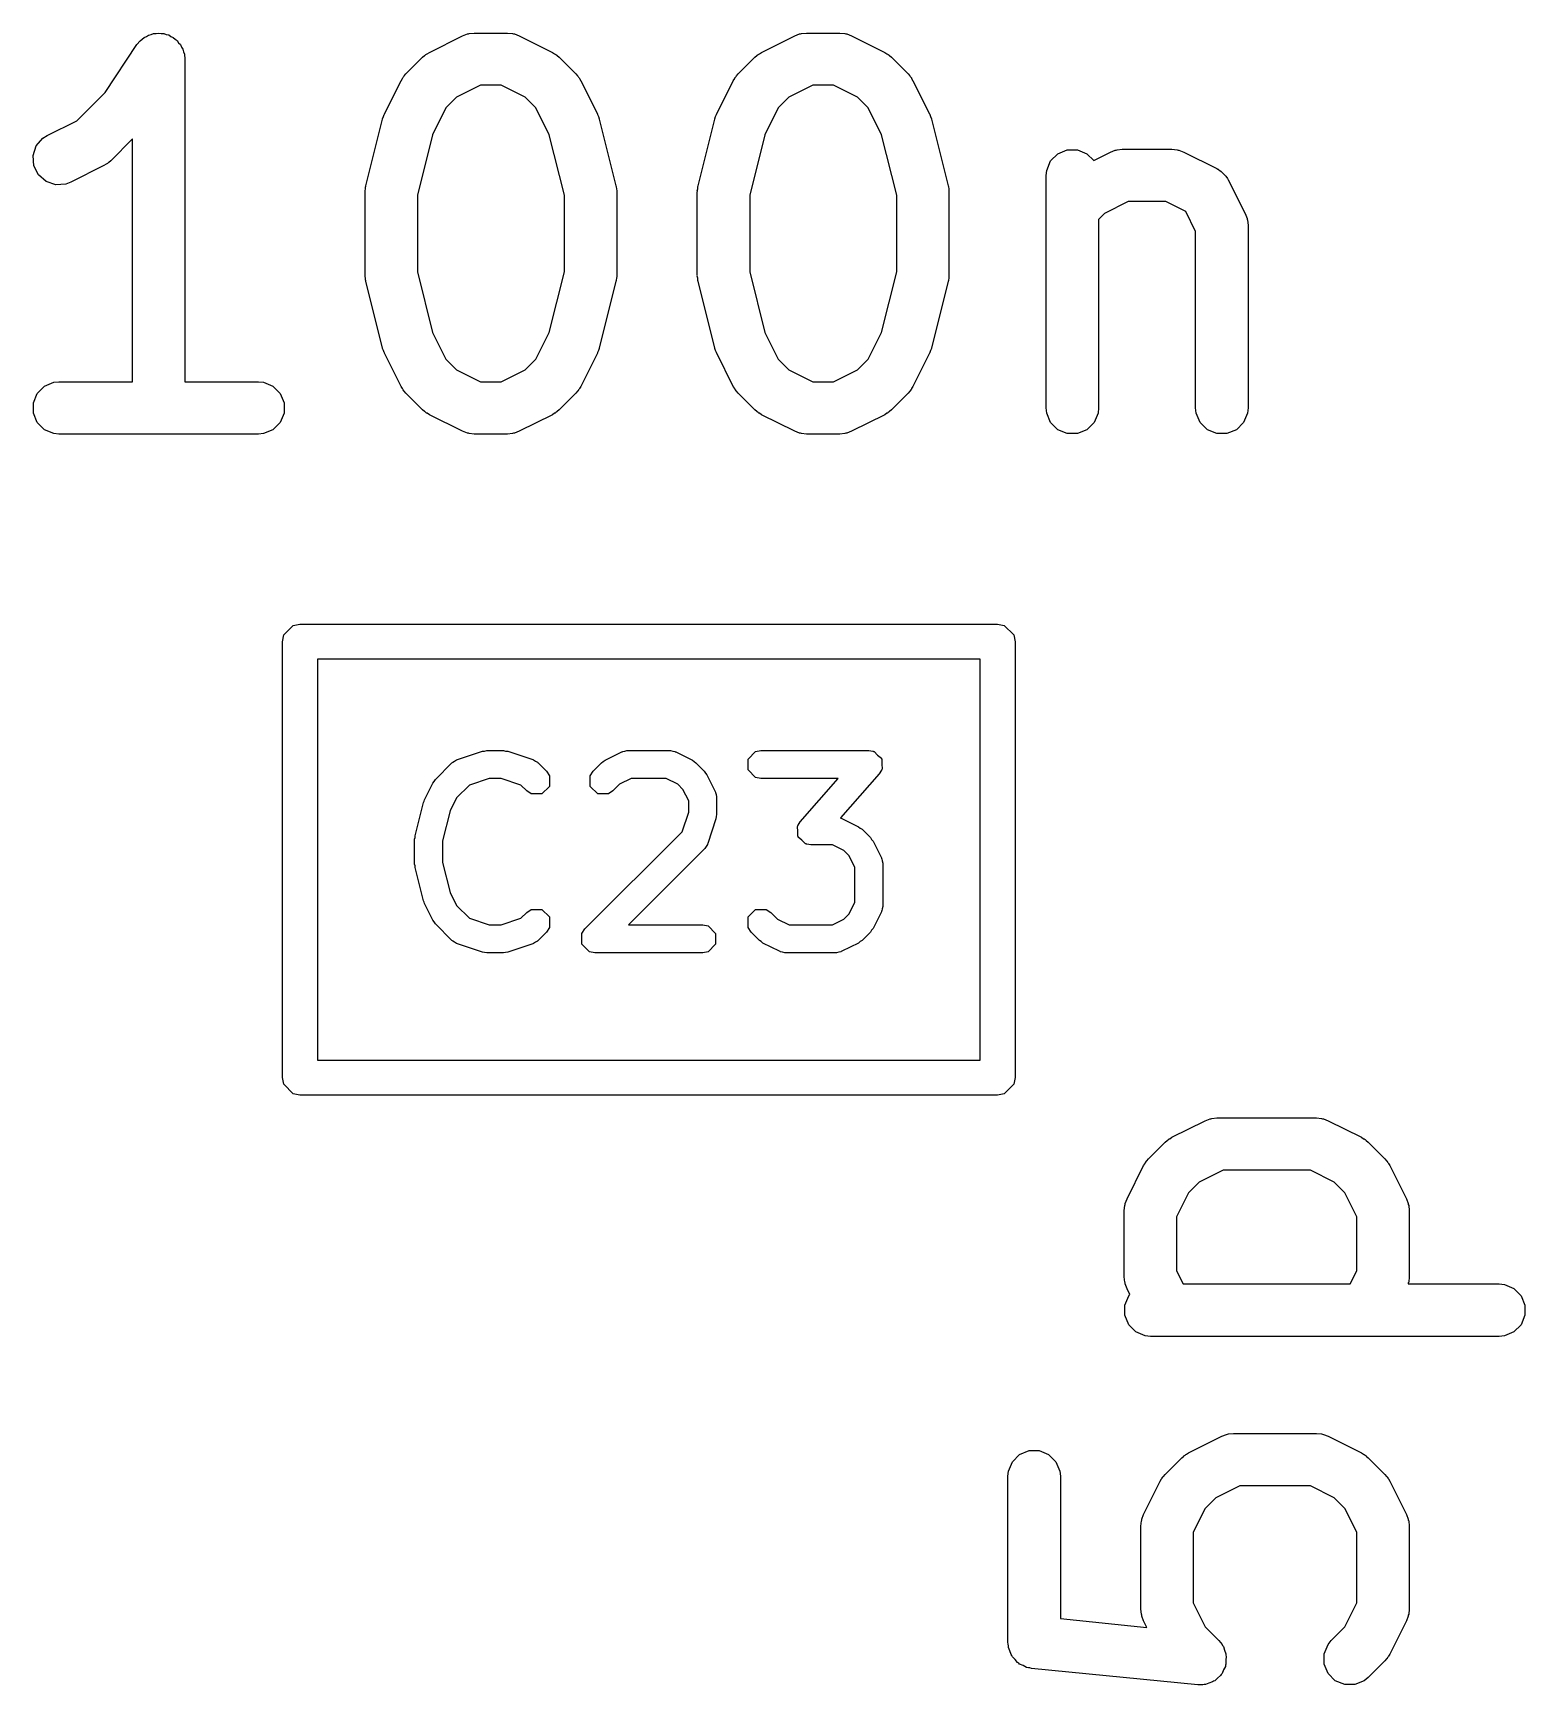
# Model space of a CAD drawing. Extents: x 0.58 to 7.69, y -5.21 to -0.56.
# Drawn here: x 4.4876 to 4.656, y -1.8361 to -1.6496 of the extents above; entities that cross this region are included whole.
import ezdxf

# ---------------------------------------------------------------- set-up
doc = ezdxf.new("R2010")
doc.units = 0
doc.header["$MEASUREMENT"] = 0
doc.layers.add('BLACK', color=7, linetype='CONTINUOUS')

msp = doc.modelspace()

# ---------------------------------------------------------------- linework, layer by layer
at = {"layer": 'BLACK', "linetype": 'CONTINUOUS'}
for p, q in [((4.49969, -1.65047), (4.49993, -1.6503)), ((4.49993, -1.6503), (4.50014, -1.6501)), ((4.50014, -1.6501), (4.50041, -1.64999)), ((4.50041, -1.64999), (4.50065, -1.64983)), ((4.50065, -1.64983), (4.50093, -1.64977)), ((4.50093, -1.64977), (4.5012, -1.64966)), ((4.5012, -1.64966), (4.50149, -1.64966)), ((4.50149, -1.64966), (4.50178, -1.6496)), ((4.50178, -1.6496), (4.50206, -1.64966)), ((4.50206, -1.64966), (4.50236, -1.64966)), ((4.50236, -1.64966), (4.50262, -1.64977)), ((4.50262, -1.64977), (4.50291, -1.64982)), ((4.50291, -1.64982), (4.50315, -1.64998)), ((4.50315, -1.64998), (4.50342, -1.6501)), ((4.50342, -1.6501), (4.50363, -1.6503)), ((4.50363, -1.6503), (4.50387, -1.65046)), ((4.53233, -1.65179), (4.53608, -1.64991)), ((4.53608, -1.64991), (4.53662, -1.6497)), ((4.53662, -1.6497), (4.53673, -1.6497)), ((4.53673, -1.6497), (4.53683, -1.64966)), ((4.53683, -1.64966), (4.5374, -1.6496)), ((4.5374, -1.6496), (4.54115, -1.6496)), ((4.54115, -1.6496), (4.54173, -1.64966)), ((4.54173, -1.64966), (4.54183, -1.6497)), ((4.54183, -1.6497), (4.54193, -1.6497)), ((4.54193, -1.6497), (4.54247, -1.64991)), ((4.54247, -1.64991), (4.54622, -1.65179)), ((4.56983, -1.65179), (4.57358, -1.64991)), ((4.57358, -1.64991), (4.57412, -1.6497)), ((4.57412, -1.6497), (4.57422, -1.6497)), ((4.57422, -1.6497), (4.57432, -1.64966)), ((4.57432, -1.64966), (4.5749, -1.6496)), ((4.5749, -1.6496), (4.57865, -1.6496)), ((4.57865, -1.6496), (4.57922, -1.64966)), ((4.57922, -1.64966), (4.57932, -1.6497)), ((4.57932, -1.6497), (4.57943, -1.6497)), ((4.57943, -1.6497), (4.57997, -1.64991)), ((4.57997, -1.64991), (4.58372, -1.65179)), ((4.49574, -1.6563), (4.49932, -1.65091)), ((4.49932, -1.65091), (4.49933, -1.65091)), ((4.49933, -1.65091), (4.49969, -1.65047)), ((4.49933, -1.65091), (4.49933, -1.65091)), ((4.49933, -1.65091), (4.49933, -1.65091)), ((4.50387, -1.65046), (4.50403, -1.6507)), ((4.50403, -1.6507), (4.50424, -1.65091)), ((4.50424, -1.65091), (4.50435, -1.65118)), ((4.50435, -1.65118), (4.50451, -1.65142)), ((4.50451, -1.65142), (4.50457, -1.65171)), ((4.50457, -1.65171), (4.50468, -1.65198)), ((4.50468, -1.65198), (4.50473, -1.65255)), ((4.53156, -1.65234), (4.53179, -1.65215)), ((4.53179, -1.65215), (4.53184, -1.65209)), ((4.53184, -1.65209), (4.53193, -1.65204)), ((4.53193, -1.65204), (4.53201, -1.65197)), ((4.53201, -1.65197), (4.53208, -1.65194)), ((4.53208, -1.65194), (4.53233, -1.65179)), ((4.54622, -1.65179), (4.54647, -1.65194)), ((4.54647, -1.65194), (4.54654, -1.65197)), ((4.54654, -1.65197), (4.54662, -1.65204)), ((4.54662, -1.65204), (4.54671, -1.65209)), ((4.54671, -1.65209), (4.54676, -1.65215)), ((4.54676, -1.65215), (4.54699, -1.65234)), ((4.56906, -1.65234), (4.56929, -1.65215)), ((4.56929, -1.65215), (4.56934, -1.65209)), ((4.56934, -1.65209), (4.56943, -1.65204)), ((4.56943, -1.65204), (4.56951, -1.65197)), ((4.56951, -1.65197), (4.56958, -1.65194)), ((4.56958, -1.65194), (4.56983, -1.65179)), ((4.58372, -1.65179), (4.58396, -1.65194)), ((4.58396, -1.65194), (4.58404, -1.65197)), ((4.58404, -1.65197), (4.58412, -1.65204)), ((4.58412, -1.65204), (4.58421, -1.65209)), ((4.58421, -1.65209), (4.58426, -1.65215)), ((4.58426, -1.65215), (4.58448, -1.65234)), ((4.50473, -1.65255), (4.50473, -1.65255)), ((4.50473, -1.65255), (4.50473, -1.65255)), ((4.50473, -1.65255), (4.50473, -1.65255)), ((4.50473, -1.65255), (4.50473, -1.68897)), ((4.52969, -1.65421), (4.53156, -1.65234)), ((4.54699, -1.65234), (4.54886, -1.65421)), ((4.56718, -1.65421), (4.56906, -1.65234)), ((4.58448, -1.65234), (4.58636, -1.65421)), ((4.52726, -1.65873), (4.52914, -1.65498)), ((4.52914, -1.65498), (4.52929, -1.65473)), ((4.52929, -1.65473), (4.52932, -1.65466)), ((4.52932, -1.65466), (4.52939, -1.65458)), ((4.52939, -1.65458), (4.52944, -1.65449)), ((4.52944, -1.65449), (4.5295, -1.65444)), ((4.5295, -1.65444), (4.52969, -1.65421)), ((4.5381, -1.6555), (4.5354, -1.65685)), ((4.54045, -1.6555), (4.5381, -1.6555)), ((4.54315, -1.65685), (4.54045, -1.6555)), ((4.54886, -1.65421), (4.54905, -1.65444)), ((4.54905, -1.65444), (4.54911, -1.65449)), ((4.54911, -1.65449), (4.54916, -1.65458)), ((4.54916, -1.65458), (4.54923, -1.65466)), ((4.54923, -1.65466), (4.54926, -1.65473)), ((4.54926, -1.65473), (4.54942, -1.65498)), ((4.54942, -1.65498), (4.55129, -1.65873)), ((4.56476, -1.65873), (4.56663, -1.65498)), ((4.56663, -1.65498), (4.56679, -1.65473)), ((4.56679, -1.65473), (4.56682, -1.65466)), ((4.56682, -1.65466), (4.56688, -1.65458)), ((4.56688, -1.65458), (4.56694, -1.65449)), ((4.56694, -1.65449), (4.567, -1.65444)), ((4.567, -1.65444), (4.56718, -1.65421)), ((4.57559, -1.6555), (4.5729, -1.65685)), ((4.57795, -1.6555), (4.57559, -1.6555)), ((4.58065, -1.65685), (4.57795, -1.6555)), ((4.58636, -1.65421), (4.58654, -1.65444)), ((4.58654, -1.65444), (4.5866, -1.65449)), ((4.5866, -1.65449), (4.58666, -1.65458)), ((4.58666, -1.65458), (4.58673, -1.65466)), ((4.58673, -1.65466), (4.58676, -1.65473)), ((4.58676, -1.65473), (4.58691, -1.65498)), ((4.58691, -1.65498), (4.58879, -1.65873)), ((4.49253, -1.6595), (4.49574, -1.6563)), ((4.5354, -1.65685), (4.5342, -1.65805)), ((4.54435, -1.65805), (4.54315, -1.65685)), ((4.5729, -1.65685), (4.5717, -1.65805)), ((4.58184, -1.65805), (4.58065, -1.65685)), ((4.48921, -1.66116), (4.49253, -1.6595)), ((4.52516, -1.66683), (4.52704, -1.65933)), ((4.52704, -1.65933), (4.52705, -1.65929)), ((4.52705, -1.65927), (4.52715, -1.65903)), ((4.52705, -1.65929), (4.52705, -1.65927)), ((4.52715, -1.65903), (4.52723, -1.65879)), ((4.52723, -1.65879), (4.52725, -1.65877)), ((4.52725, -1.65877), (4.52726, -1.65873)), ((4.5342, -1.65805), (4.53269, -1.66108)), ((4.54586, -1.66108), (4.54435, -1.65805)), ((4.55129, -1.65873), (4.55131, -1.65877)), ((4.55131, -1.65877), (4.55132, -1.65879)), ((4.55132, -1.65879), (4.55141, -1.65903)), ((4.55141, -1.65903), (4.5515, -1.65927)), ((4.5515, -1.65927), (4.5515, -1.65929)), ((4.5515, -1.65929), (4.55151, -1.65933)), ((4.55151, -1.65933), (4.55339, -1.66683)), ((4.56266, -1.66683), (4.56453, -1.65933)), ((4.56453, -1.65933), (4.56455, -1.65929)), ((4.56455, -1.65927), (4.56464, -1.65903)), ((4.56455, -1.65929), (4.56455, -1.65927)), ((4.56464, -1.65903), (4.56473, -1.65879)), ((4.56473, -1.65879), (4.56474, -1.65877)), ((4.56474, -1.65877), (4.56476, -1.65873)), ((4.5717, -1.65805), (4.57018, -1.66108)), ((4.58336, -1.66108), (4.58184, -1.65805)), ((4.58879, -1.65873), (4.5888, -1.65877)), ((4.5888, -1.65877), (4.58882, -1.65879)), ((4.58882, -1.65879), (4.5889, -1.65903)), ((4.5889, -1.65903), (4.58899, -1.65927)), ((4.58899, -1.65927), (4.58899, -1.65929)), ((4.58899, -1.65929), (4.58901, -1.65933)), ((4.58901, -1.65933), (4.59088, -1.66683)), ((4.48797, -1.66234), (4.48872, -1.66147)), ((4.48872, -1.66147), (4.48921, -1.66116)), ((4.49883, -1.66156), (4.49637, -1.66401)), ((4.49883, -1.68897), (4.49883, -1.66156)), ((4.53269, -1.66108), (4.53098, -1.66791)), ((4.54757, -1.66791), (4.54586, -1.66108)), ((4.57018, -1.66108), (4.56848, -1.66791)), ((4.58507, -1.66791), (4.58336, -1.66108)), ((4.4876, -1.66343), (4.48797, -1.66234)), ((4.48768, -1.66458), (4.4876, -1.66343)), ((4.60244, -1.66403), (4.60325, -1.66322)), ((4.60325, -1.66322), (4.60432, -1.66278)), ((4.60432, -1.66278), (4.60547, -1.66278)), ((4.60547, -1.66278), (4.60653, -1.66322)), ((4.60653, -1.66322), (4.6073, -1.66398)), ((4.6073, -1.66398), (4.6092, -1.66303)), ((4.6092, -1.66303), (4.60974, -1.66283)), ((4.60974, -1.66283), (4.60984, -1.66282)), ((4.60984, -1.66282), (4.60994, -1.66278)), ((4.60994, -1.66278), (4.61052, -1.66272)), ((4.61052, -1.66272), (4.61614, -1.66272)), ((4.61614, -1.66272), (4.61672, -1.66278)), ((4.61672, -1.66278), (4.61682, -1.66282)), ((4.61682, -1.66282), (4.61692, -1.66283)), ((4.61692, -1.66283), (4.61746, -1.66303)), ((4.61746, -1.66303), (4.62121, -1.66491)), ((4.4882, -1.66561), (4.48768, -1.66458)), ((4.4956, -1.66457), (4.49185, -1.66644)), ((4.49585, -1.66441), (4.4956, -1.66457)), ((4.49592, -1.66438), (4.49585, -1.66441)), ((4.496, -1.66431), (4.49592, -1.66438)), ((4.49609, -1.66426), (4.496, -1.66431)), ((4.49614, -1.6642), (4.49609, -1.66426)), ((4.49637, -1.66401), (4.49614, -1.6642)), ((4.60194, -1.66568), (4.602, -1.6651)), ((4.602, -1.6651), (4.60244, -1.66403)), ((4.62121, -1.66491), (4.62131, -1.66497)), ((4.62131, -1.66497), (4.62135, -1.66498)), ((4.62135, -1.66498), (4.62141, -1.66503)), ((4.62141, -1.66503), (4.6217, -1.66522)), ((4.6217, -1.66522), (4.62194, -1.6655)), ((4.48907, -1.66637), (4.4882, -1.66561)), ((4.49016, -1.66673), (4.48907, -1.66637)), ((4.49131, -1.66665), (4.49016, -1.66673)), ((4.49185, -1.66644), (4.49131, -1.66665)), ((4.52511, -1.66719), (4.52513, -1.66697)), ((4.52513, -1.66697), (4.52515, -1.66693)), ((4.52515, -1.66693), (4.52516, -1.66683)), ((4.55339, -1.66683), (4.5534, -1.66693)), ((4.5534, -1.66693), (4.55342, -1.66697)), ((4.55342, -1.66697), (4.55344, -1.66719)), ((4.56261, -1.66719), (4.56263, -1.66697)), ((4.56263, -1.66697), (4.56264, -1.66693)), ((4.56264, -1.66693), (4.56266, -1.66683)), ((4.59088, -1.66683), (4.5909, -1.66693)), ((4.5909, -1.66693), (4.59092, -1.66697)), ((4.59092, -1.66697), (4.59094, -1.66719)), ((4.60194, -1.69192), (4.60194, -1.66568)), ((4.62194, -1.6655), (4.62222, -1.66574)), ((4.62222, -1.66574), (4.62241, -1.66603)), ((4.62241, -1.66603), (4.62246, -1.66609)), ((4.62246, -1.66609), (4.62247, -1.66613)), ((4.62247, -1.66613), (4.62253, -1.66623)), ((4.62253, -1.66623), (4.62441, -1.66998)), ((4.52508, -1.66741), (4.52511, -1.66719)), ((4.52508, -1.66745), (4.52508, -1.66741)), ((4.52508, -1.66755), (4.52508, -1.66745)), ((4.52508, -1.67692), (4.52508, -1.66755)), ((4.53098, -1.66791), (4.53098, -1.67656)), ((4.54757, -1.67656), (4.54757, -1.66791)), ((4.55344, -1.66719), (4.55347, -1.66741)), ((4.55347, -1.66741), (4.55347, -1.66745)), ((4.55347, -1.66745), (4.55348, -1.66755)), ((4.55348, -1.66755), (4.55348, -1.67692)), ((4.56257, -1.66741), (4.56261, -1.66719)), ((4.56258, -1.66745), (4.56257, -1.66741)), ((4.56257, -1.66755), (4.56258, -1.66745)), ((4.56257, -1.67692), (4.56257, -1.66755)), ((4.56848, -1.66791), (4.56848, -1.67656)), ((4.58507, -1.67656), (4.58507, -1.66791)), ((4.59094, -1.66719), (4.59097, -1.66741)), ((4.59097, -1.66741), (4.59096, -1.66745)), ((4.59096, -1.66745), (4.59097, -1.66755)), ((4.59097, -1.66755), (4.59097, -1.67692)), ((4.61121, -1.66863), (4.60852, -1.66998)), ((4.61544, -1.66863), (4.61121, -1.66863)), ((4.61769, -1.66975), (4.61544, -1.66863)), ((4.60852, -1.66998), (4.60785, -1.67065)), ((4.60785, -1.67065), (4.60785, -1.69192)), ((4.61881, -1.672), (4.61769, -1.66975)), ((4.62441, -1.66998), (4.62461, -1.67052)), ((4.62461, -1.67052), (4.62462, -1.67063)), ((4.62462, -1.67063), (4.62466, -1.67072)), ((4.62466, -1.67072), (4.62472, -1.6713)), ((4.61881, -1.69192), (4.61881, -1.672)), ((4.62472, -1.6713), (4.62472, -1.69192)), ((4.52508, -1.67702), (4.52508, -1.67692)), ((4.52508, -1.67707), (4.52508, -1.67702)), ((4.52511, -1.67728), (4.52508, -1.67707)), ((4.52513, -1.6775), (4.52511, -1.67728)), ((4.52515, -1.67754), (4.52513, -1.6775)), ((4.52516, -1.67764), (4.52515, -1.67754)), ((4.52704, -1.68514), (4.52516, -1.67764)), ((4.53098, -1.67656), (4.53269, -1.68339)), ((4.54586, -1.68339), (4.54757, -1.67656)), ((4.55339, -1.67764), (4.55151, -1.68514)), ((4.5534, -1.67754), (4.55339, -1.67764)), ((4.55342, -1.6775), (4.5534, -1.67754)), ((4.55344, -1.67728), (4.55342, -1.6775)), ((4.55347, -1.67707), (4.55344, -1.67728)), ((4.55348, -1.67692), (4.55347, -1.67702)), ((4.55347, -1.67702), (4.55347, -1.67707)), ((4.56258, -1.67702), (4.56257, -1.67692)), ((4.56257, -1.67707), (4.56258, -1.67702)), ((4.56261, -1.67728), (4.56257, -1.67707)), ((4.56263, -1.6775), (4.56261, -1.67728)), ((4.56264, -1.67754), (4.56263, -1.6775)), ((4.56266, -1.67764), (4.56264, -1.67754)), ((4.56453, -1.68514), (4.56266, -1.67764)), ((4.56848, -1.67656), (4.57018, -1.68339)), ((4.58336, -1.68339), (4.58507, -1.67656)), ((4.59088, -1.67764), (4.58901, -1.68514)), ((4.5909, -1.67754), (4.59088, -1.67764)), ((4.59092, -1.6775), (4.5909, -1.67754)), ((4.59094, -1.67728), (4.59092, -1.6775)), ((4.59097, -1.67707), (4.59094, -1.67728)), ((4.59097, -1.67692), (4.59096, -1.67702)), ((4.59096, -1.67702), (4.59097, -1.67707)), ((4.53269, -1.68339), (4.5342, -1.68642)), ((4.54435, -1.68642), (4.54586, -1.68339)), ((4.57018, -1.68339), (4.5717, -1.68642)), ((4.58184, -1.68642), (4.58336, -1.68339)), ((4.52705, -1.68518), (4.52704, -1.68514)), ((4.52705, -1.6852), (4.52705, -1.68518)), ((4.52715, -1.68544), (4.52705, -1.6852)), ((4.52723, -1.68568), (4.52715, -1.68544)), ((4.52725, -1.6857), (4.52723, -1.68568)), ((4.52726, -1.68574), (4.52725, -1.6857)), ((4.52914, -1.68949), (4.52726, -1.68574)), ((4.55129, -1.68574), (4.54942, -1.68949)), ((4.55131, -1.6857), (4.55129, -1.68574)), ((4.55132, -1.68568), (4.55131, -1.6857)), ((4.55141, -1.68544), (4.55132, -1.68568)), ((4.5515, -1.6852), (4.55141, -1.68544)), ((4.55151, -1.68514), (4.5515, -1.68518)), ((4.5515, -1.68518), (4.5515, -1.6852)), ((4.56455, -1.68518), (4.56453, -1.68514)), ((4.56455, -1.6852), (4.56455, -1.68518)), ((4.56464, -1.68544), (4.56455, -1.6852)), ((4.56473, -1.68568), (4.56464, -1.68544)), ((4.56474, -1.6857), (4.56473, -1.68568)), ((4.56476, -1.68574), (4.56474, -1.6857)), ((4.56663, -1.68949), (4.56476, -1.68574)), ((4.58879, -1.68574), (4.58691, -1.68949)), ((4.5888, -1.6857), (4.58879, -1.68574)), ((4.58882, -1.68568), (4.5888, -1.6857)), ((4.5889, -1.68544), (4.58882, -1.68568)), ((4.58899, -1.6852), (4.5889, -1.68544)), ((4.58901, -1.68514), (4.58899, -1.68518)), ((4.58899, -1.68518), (4.58899, -1.6852)), ((4.5342, -1.68642), (4.5354, -1.68762)), ((4.5354, -1.68762), (4.5381, -1.68897)), ((4.54045, -1.68897), (4.54315, -1.68762)), ((4.54315, -1.68762), (4.54435, -1.68642)), ((4.5717, -1.68642), (4.5729, -1.68762)), ((4.5729, -1.68762), (4.57559, -1.68897)), ((4.57795, -1.68897), (4.58065, -1.68762)), ((4.58065, -1.68762), (4.58184, -1.68642)), ((4.48808, -1.69028), (4.48889, -1.68947)), ((4.48889, -1.68947), (4.48996, -1.68903)), ((4.48996, -1.68903), (4.49053, -1.68897)), ((4.49053, -1.68897), (4.49883, -1.68897)), ((4.50473, -1.68897), (4.51303, -1.68897)), ((4.51303, -1.68897), (4.51361, -1.68903)), ((4.51361, -1.68903), (4.51467, -1.68947)), ((4.51467, -1.68947), (4.51548, -1.69028)), ((4.52929, -1.68974), (4.52914, -1.68949)), ((4.5381, -1.68897), (4.54045, -1.68897)), ((4.54942, -1.68949), (4.54926, -1.68974)), ((4.56679, -1.68974), (4.56663, -1.68949)), ((4.57559, -1.68897), (4.57795, -1.68897)), ((4.58691, -1.68949), (4.58676, -1.68974)), ((4.48764, -1.69135), (4.48808, -1.69028)), ((4.48764, -1.6925), (4.48764, -1.69135)), ((4.51548, -1.69028), (4.51593, -1.69135)), ((4.51593, -1.69135), (4.51593, -1.6925)), ((4.52932, -1.68981), (4.52929, -1.68974)), ((4.52939, -1.68989), (4.52932, -1.68981)), ((4.52944, -1.68998), (4.52939, -1.68989)), ((4.5295, -1.69003), (4.52944, -1.68998)), ((4.52969, -1.69026), (4.5295, -1.69003)), ((4.53156, -1.69214), (4.52969, -1.69026)), ((4.54886, -1.69026), (4.54699, -1.69214)), ((4.54905, -1.69003), (4.54886, -1.69026)), ((4.54911, -1.68998), (4.54905, -1.69003)), ((4.54916, -1.68989), (4.54911, -1.68998)), ((4.54923, -1.68981), (4.54916, -1.68989)), ((4.54926, -1.68974), (4.54923, -1.68981)), ((4.56682, -1.68981), (4.56679, -1.68974)), ((4.56688, -1.68989), (4.56682, -1.68981)), ((4.56694, -1.68998), (4.56688, -1.68989)), ((4.567, -1.69003), (4.56694, -1.68998)), ((4.56718, -1.69026), (4.567, -1.69003)), ((4.56906, -1.69214), (4.56718, -1.69026)), ((4.58636, -1.69026), (4.58448, -1.69214)), ((4.58654, -1.69003), (4.58636, -1.69026)), ((4.5866, -1.68998), (4.58654, -1.69003)), ((4.58666, -1.68989), (4.5866, -1.68998)), ((4.58673, -1.68981), (4.58666, -1.68989)), ((4.58676, -1.68974), (4.58673, -1.68981)), ((4.48808, -1.69356), (4.48764, -1.6925)), ((4.51593, -1.6925), (4.51548, -1.69356)), ((4.53179, -1.69232), (4.53156, -1.69214)), ((4.53184, -1.69238), (4.53179, -1.69232)), ((4.53193, -1.69244), (4.53184, -1.69238)), ((4.53201, -1.6925), (4.53193, -1.69244)), ((4.53208, -1.69253), (4.53201, -1.6925)), ((4.53233, -1.69269), (4.53208, -1.69253)), ((4.53608, -1.69456), (4.53233, -1.69269)), ((4.54622, -1.69269), (4.54247, -1.69456)), ((4.54647, -1.69253), (4.54622, -1.69269)), ((4.54654, -1.6925), (4.54647, -1.69253)), ((4.54662, -1.69244), (4.54654, -1.6925)), ((4.54671, -1.69238), (4.54662, -1.69244)), ((4.54676, -1.69232), (4.54671, -1.69238)), ((4.54699, -1.69214), (4.54676, -1.69232)), ((4.56929, -1.69232), (4.56906, -1.69214)), ((4.56934, -1.69238), (4.56929, -1.69232)), ((4.56943, -1.69244), (4.56934, -1.69238)), ((4.56951, -1.6925), (4.56943, -1.69244)), ((4.56958, -1.69253), (4.56951, -1.6925)), ((4.56983, -1.69269), (4.56958, -1.69253)), ((4.57358, -1.69456), (4.56983, -1.69269)), ((4.58372, -1.69269), (4.57997, -1.69456)), ((4.58396, -1.69253), (4.58372, -1.69269)), ((4.58404, -1.6925), (4.58396, -1.69253)), ((4.58412, -1.69244), (4.58404, -1.6925)), ((4.58421, -1.69238), (4.58412, -1.69244)), ((4.58426, -1.69232), (4.58421, -1.69238)), ((4.58448, -1.69214), (4.58426, -1.69232)), ((4.602, -1.6925), (4.60194, -1.69192)), ((4.60244, -1.69356), (4.602, -1.6925)), ((4.60779, -1.6925), (4.60735, -1.69356)), ((4.60785, -1.69192), (4.60779, -1.6925)), ((4.61887, -1.6925), (4.61881, -1.69192)), ((4.61931, -1.69356), (4.61887, -1.6925)), ((4.62466, -1.6925), (4.62422, -1.69356)), ((4.62472, -1.69192), (4.62466, -1.6925)), ((4.48889, -1.69438), (4.48808, -1.69356)), ((4.48996, -1.69482), (4.48889, -1.69438)), ((4.49053, -1.69487), (4.48996, -1.69482)), ((4.51303, -1.69487), (4.49053, -1.69487)), ((4.51361, -1.69482), (4.51303, -1.69487)), ((4.51467, -1.69438), (4.51361, -1.69482)), ((4.51548, -1.69356), (4.51467, -1.69438)), ((4.53662, -1.69477), (4.53608, -1.69456)), ((4.53673, -1.69478), (4.53662, -1.69477)), ((4.53683, -1.69482), (4.53673, -1.69478)), ((4.5374, -1.69487), (4.53683, -1.69482)), ((4.54115, -1.69487), (4.5374, -1.69487)), ((4.54173, -1.69482), (4.54115, -1.69487)), ((4.54183, -1.69478), (4.54173, -1.69482)), ((4.54193, -1.69477), (4.54183, -1.69478)), ((4.54247, -1.69456), (4.54193, -1.69477)), ((4.57412, -1.69477), (4.57358, -1.69456)), ((4.57422, -1.69478), (4.57412, -1.69477)), ((4.57432, -1.69482), (4.57422, -1.69478)), ((4.5749, -1.69487), (4.57432, -1.69482)), ((4.57865, -1.69487), (4.5749, -1.69487)), ((4.57922, -1.69482), (4.57865, -1.69487)), ((4.57932, -1.69478), (4.57922, -1.69482)), ((4.57943, -1.69477), (4.57932, -1.69478)), ((4.57997, -1.69456), (4.57943, -1.69477)), ((4.60325, -1.69438), (4.60244, -1.69356)), ((4.60432, -1.69482), (4.60325, -1.69438)), ((4.60547, -1.69482), (4.60432, -1.69482)), ((4.60653, -1.69438), (4.60547, -1.69482)), ((4.60735, -1.69356), (4.60653, -1.69438)), ((4.62013, -1.69438), (4.61931, -1.69356)), ((4.62119, -1.69482), (4.62013, -1.69438)), ((4.62234, -1.69482), (4.62119, -1.69482)), ((4.62341, -1.69438), (4.62234, -1.69482)), ((4.62422, -1.69356), (4.62341, -1.69438)), ((4.5159, -1.71755), (4.51696, -1.71649)), ((4.51696, -1.71649), (4.51772, -1.71634)), ((4.51772, -1.71634), (4.59646, -1.71634)), ((4.59646, -1.71634), (4.59721, -1.71649)), ((4.59721, -1.71649), (4.59828, -1.71755)), ((4.51575, -1.71831), (4.5159, -1.71755)), ((4.51575, -1.76752), (4.51575, -1.71831)), ((4.59828, -1.71755), (4.59843, -1.71831)), ((4.59843, -1.71831), (4.59843, -1.76752)), ((4.51969, -1.72028), (4.51969, -1.76555)), ((4.59449, -1.72028), (4.51969, -1.72028)), ((4.59449, -1.76555), (4.59449, -1.72028)), ((4.53301, -1.73387), (4.53488, -1.732)), ((4.53488, -1.732), (4.53495, -1.73195)), ((4.53495, -1.73195), (4.53496, -1.73192)), ((4.53496, -1.73192), (4.53518, -1.73179)), ((4.53518, -1.73179), (4.53539, -1.73165)), ((4.53539, -1.73165), (4.53543, -1.73165)), ((4.53543, -1.73165), (4.5355, -1.73161)), ((4.5355, -1.73161), (4.53831, -1.73068)), ((4.53831, -1.73068), (4.53856, -1.73065)), ((4.53856, -1.73065), (4.53881, -1.7306)), ((4.53881, -1.7306), (4.54068, -1.7306)), ((4.54068, -1.7306), (4.54093, -1.73065)), ((4.54093, -1.73065), (4.54118, -1.73068)), ((4.54118, -1.73068), (4.54399, -1.73161)), ((4.54399, -1.73161), (4.54406, -1.73165)), ((4.54406, -1.73165), (4.5441, -1.73165)), ((4.5441, -1.73165), (4.54431, -1.73179)), ((4.54431, -1.73179), (4.54453, -1.73192)), ((4.54453, -1.73192), (4.54454, -1.73195)), ((4.54454, -1.73195), (4.54461, -1.732)), ((4.54461, -1.732), (4.54555, -1.73293)), ((4.55082, -1.73293), (4.55175, -1.732)), ((4.55175, -1.732), (4.55196, -1.73185)), ((4.55196, -1.73185), (4.55216, -1.7317)), ((4.55216, -1.7317), (4.55404, -1.73076)), ((4.55404, -1.73076), (4.55411, -1.73074)), ((4.55411, -1.73074), (4.55414, -1.73072)), ((4.55414, -1.73072), (4.55439, -1.73067)), ((4.55439, -1.73067), (4.55463, -1.7306)), ((4.55463, -1.7306), (4.55467, -1.73061)), ((4.55467, -1.73061), (4.55474, -1.7306)), ((4.55474, -1.7306), (4.55943, -1.7306)), ((4.55943, -1.7306), (4.55951, -1.73061)), ((4.55951, -1.73061), (4.55954, -1.7306)), ((4.55954, -1.7306), (4.55979, -1.73067)), ((4.55979, -1.73067), (4.56003, -1.73072)), ((4.56003, -1.73072), (4.56006, -1.73074)), ((4.56006, -1.73074), (4.56013, -1.73076)), ((4.56013, -1.73076), (4.56201, -1.7317)), ((4.56201, -1.7317), (4.56221, -1.73185)), ((4.56221, -1.73185), (4.56242, -1.732)), ((4.56242, -1.732), (4.56336, -1.73293)), ((4.56829, -1.73157), (4.56914, -1.73072)), ((4.56829, -1.73277), (4.56829, -1.73157)), ((4.56914, -1.73072), (4.56974, -1.7306)), ((4.56974, -1.7306), (4.58193, -1.7306)), ((4.58193, -1.7306), (4.58237, -1.73068)), ((4.58237, -1.73068), (4.58243, -1.73068)), ((4.58243, -1.73068), (4.58246, -1.7307)), ((4.58246, -1.7307), (4.58253, -1.73072)), ((4.58253, -1.73072), (4.58292, -1.73111)), ((4.58292, -1.73111), (4.58334, -1.73147)), ((4.58334, -1.73147), (4.58334, -1.73153)), ((4.58334, -1.73153), (4.58338, -1.73157)), ((4.58338, -1.73157), (4.58338, -1.73212)), ((4.58338, -1.73212), (4.58342, -1.73268)), ((4.53177, -1.73615), (4.53271, -1.73428)), ((4.53271, -1.73428), (4.53287, -1.73408)), ((4.53287, -1.73408), (4.53301, -1.73387)), ((4.53906, -1.73375), (4.53685, -1.73449)), ((4.54043, -1.73375), (4.53906, -1.73375)), ((4.54264, -1.73449), (4.54043, -1.73375)), ((4.54555, -1.73293), (4.54589, -1.73344)), ((4.54589, -1.73344), (4.54589, -1.73465)), ((4.55048, -1.73344), (4.55082, -1.73293)), ((4.55048, -1.73465), (4.55048, -1.73344)), ((4.55511, -1.73375), (4.5538, -1.7344)), ((4.55906, -1.73375), (4.55511, -1.73375)), ((4.56037, -1.7344), (4.55906, -1.73375)), ((4.56336, -1.73293), (4.5635, -1.73314)), ((4.5635, -1.73314), (4.56365, -1.73334)), ((4.56365, -1.73334), (4.56459, -1.73522)), ((4.56914, -1.73363), (4.56829, -1.73277)), ((4.56974, -1.73375), (4.56914, -1.73363)), ((4.57846, -1.73375), (4.56974, -1.73375)), ((4.57418, -1.73863), (4.57846, -1.73375)), ((4.58311, -1.73321), (4.57874, -1.73821)), ((4.58334, -1.73282), (4.58311, -1.73321)), ((4.58338, -1.73277), (4.58334, -1.73282)), ((4.58342, -1.73268), (4.58338, -1.73274)), ((4.58338, -1.73274), (4.58338, -1.73277)), ((4.53173, -1.73632), (4.53177, -1.73615)), ((4.53541, -1.73592), (4.53467, -1.73741)), ((4.53685, -1.73449), (4.53541, -1.73592)), ((4.54332, -1.73516), (4.54264, -1.73449)), ((4.54383, -1.7355), (4.54332, -1.73516)), ((4.54503, -1.7355), (4.54383, -1.7355)), ((4.54589, -1.73465), (4.54503, -1.7355)), ((4.55133, -1.7355), (4.55048, -1.73465)), ((4.55253, -1.7355), (4.55133, -1.7355)), ((4.55304, -1.73516), (4.55253, -1.7355)), ((4.5538, -1.7344), (4.55304, -1.73516)), ((4.56095, -1.73498), (4.56037, -1.7344)), ((4.5616, -1.73629), (4.56095, -1.73498)), ((4.56459, -1.73522), (4.56461, -1.73529)), ((4.56461, -1.73529), (4.56463, -1.73532)), ((4.56463, -1.73532), (4.56468, -1.73557)), ((4.56468, -1.73557), (4.56475, -1.73581)), ((4.56475, -1.73581), (4.56474, -1.73584)), ((4.56474, -1.73584), (4.56475, -1.73592)), ((4.56475, -1.73592), (4.56475, -1.7378)), ((4.53072, -1.74023), (4.53166, -1.73648)), ((4.53166, -1.73648), (4.53173, -1.73632)), ((4.53467, -1.73741), (4.53382, -1.7408)), ((4.56087, -1.73976), (4.5616, -1.73754)), ((4.5616, -1.73754), (4.5616, -1.73629)), ((4.56471, -1.73804), (4.56467, -1.73829)), ((4.56475, -1.7378), (4.56471, -1.73804)), ((4.54988, -1.75074), (4.56087, -1.73976)), ((4.56467, -1.73829), (4.56374, -1.74111)), ((4.57387, -1.73917), (4.57391, -1.7391)), ((4.57391, -1.73972), (4.57387, -1.73917)), ((4.57391, -1.73907), (4.57396, -1.73902)), ((4.57391, -1.7391), (4.57391, -1.73907)), ((4.57391, -1.74027), (4.57391, -1.73972)), ((4.57396, -1.73902), (4.57418, -1.73863)), ((4.57874, -1.73821), (4.57878, -1.73822)), ((4.57878, -1.73822), (4.57881, -1.73824)), ((4.57881, -1.73824), (4.57888, -1.73826)), ((4.57888, -1.73826), (4.58076, -1.7392)), ((4.58076, -1.7392), (4.58096, -1.73935)), ((4.58096, -1.73935), (4.58117, -1.73949)), ((4.58117, -1.73949), (4.5821, -1.74043)), ((4.53067, -1.74061), (4.53071, -1.74042)), ((4.53067, -1.74342), (4.53067, -1.74061)), ((4.53071, -1.74042), (4.53072, -1.74023)), ((4.53382, -1.7408), (4.53382, -1.74323)), ((4.56336, -1.74172), (4.5548, -1.75028)), ((4.5634, -1.74166), (4.56336, -1.74172)), ((4.56343, -1.74164), (4.5634, -1.74166)), ((4.56356, -1.74142), (4.56343, -1.74164)), ((4.5637, -1.74121), (4.56356, -1.74142)), ((4.56374, -1.74111), (4.5637, -1.74117)), ((4.5637, -1.74117), (4.5637, -1.74121)), ((4.57395, -1.74031), (4.57391, -1.74027)), ((4.57395, -1.74037), (4.57395, -1.74031)), ((4.57437, -1.74073), (4.57395, -1.74037)), ((4.57476, -1.74113), (4.57437, -1.74073)), ((4.57484, -1.74114), (4.57476, -1.74113)), ((4.57486, -1.74116), (4.57484, -1.74114)), ((4.57493, -1.74116), (4.57486, -1.74116)), ((4.57537, -1.74125), (4.57493, -1.74116)), ((4.57781, -1.74125), (4.57537, -1.74125)), ((4.57912, -1.7419), (4.57781, -1.74125)), ((4.5821, -1.74043), (4.58224, -1.74064)), ((4.58224, -1.74064), (4.5824, -1.74084)), ((4.5824, -1.74084), (4.58334, -1.74272)), ((4.53071, -1.74361), (4.53067, -1.74342)), ((4.53072, -1.7438), (4.53071, -1.74361)), ((4.53382, -1.74323), (4.53467, -1.74662)), ((4.5797, -1.74248), (4.57912, -1.7419)), ((4.58035, -1.74379), (4.5797, -1.74248)), ((4.58334, -1.74272), (4.58336, -1.74279)), ((4.58336, -1.74279), (4.58338, -1.74282)), ((4.58338, -1.74282), (4.58343, -1.74306)), ((4.58343, -1.74306), (4.5835, -1.74331)), ((4.5835, -1.74331), (4.58349, -1.74334)), ((4.58349, -1.74334), (4.5835, -1.74342)), ((4.5835, -1.74342), (4.5835, -1.74811)), ((4.53166, -1.74755), (4.53072, -1.7438)), ((4.58035, -1.74773), (4.58035, -1.74379)), ((4.53467, -1.74662), (4.53541, -1.74811)), ((4.53173, -1.74771), (4.53166, -1.74755)), ((4.53177, -1.74787), (4.53173, -1.74771)), ((4.53271, -1.74975), (4.53177, -1.74787)), ((4.53541, -1.74811), (4.53685, -1.74954)), ((4.54264, -1.74954), (4.54332, -1.74887)), ((4.54332, -1.74887), (4.54383, -1.74853)), ((4.54383, -1.74853), (4.54503, -1.74853)), ((4.54503, -1.74853), (4.54589, -1.74938)), ((4.56829, -1.74938), (4.56914, -1.74853)), ((4.56914, -1.74853), (4.57034, -1.74853)), ((4.57034, -1.74853), (4.57085, -1.74887)), ((4.57085, -1.74887), (4.57161, -1.74962)), ((4.57912, -1.74962), (4.5797, -1.74905)), ((4.5797, -1.74905), (4.58035, -1.74773)), ((4.58334, -1.74881), (4.5824, -1.75069)), ((4.58336, -1.74873), (4.58334, -1.74881)), ((4.58338, -1.74871), (4.58336, -1.74873)), ((4.58343, -1.74846), (4.58338, -1.74871)), ((4.5835, -1.74822), (4.58343, -1.74846)), ((4.5835, -1.74811), (4.58349, -1.74818)), ((4.58349, -1.74818), (4.5835, -1.74822)), ((4.53287, -1.74995), (4.53271, -1.74975)), ((4.53301, -1.75016), (4.53287, -1.74995)), ((4.53488, -1.75203), (4.53301, -1.75016)), ((4.53685, -1.74954), (4.53906, -1.75028)), ((4.53906, -1.75028), (4.54043, -1.75028)), ((4.54043, -1.75028), (4.54264, -1.74954)), ((4.54555, -1.7511), (4.54461, -1.75203)), ((4.54589, -1.75058), (4.54555, -1.7511)), ((4.54589, -1.74938), (4.54589, -1.75058)), ((4.54954, -1.75125), (4.54988, -1.75074)), ((4.5548, -1.75028), (4.56318, -1.75028)), ((4.56318, -1.75028), (4.56378, -1.7504)), ((4.56378, -1.7504), (4.56463, -1.75125)), ((4.56829, -1.75058), (4.56829, -1.74938)), ((4.56863, -1.7511), (4.56829, -1.75058)), ((4.56957, -1.75203), (4.56863, -1.7511)), ((4.57161, -1.74962), (4.57293, -1.75028)), ((4.57293, -1.75028), (4.57781, -1.75028)), ((4.57781, -1.75028), (4.57912, -1.74962)), ((4.5821, -1.7511), (4.58117, -1.75203)), ((4.58224, -1.75089), (4.5821, -1.7511)), ((4.5824, -1.75069), (4.58224, -1.75089)), ((4.53495, -1.75208), (4.53488, -1.75203)), ((4.53496, -1.75211), (4.53495, -1.75208)), ((4.53518, -1.75223), (4.53496, -1.75211)), ((4.53539, -1.75237), (4.53518, -1.75223)), ((4.53543, -1.75237), (4.53539, -1.75237)), ((4.5355, -1.75241), (4.53543, -1.75237)), ((4.53831, -1.75335), (4.5355, -1.75241)), ((4.54399, -1.75241), (4.54118, -1.75335)), ((4.54406, -1.75237), (4.54399, -1.75241)), ((4.5441, -1.75237), (4.54406, -1.75237)), ((4.54431, -1.75223), (4.5441, -1.75237)), ((4.54453, -1.75211), (4.54431, -1.75223)), ((4.54454, -1.75208), (4.54453, -1.75211)), ((4.54461, -1.75203), (4.54454, -1.75208)), ((4.54954, -1.75246), (4.54954, -1.75125)), ((4.55039, -1.75331), (4.54954, -1.75246)), ((4.56463, -1.75246), (4.56378, -1.75331)), ((4.56463, -1.75125), (4.56463, -1.75246)), ((4.56978, -1.75217), (4.56957, -1.75203)), ((4.56997, -1.75233), (4.56978, -1.75217)), ((4.57185, -1.75326), (4.56997, -1.75233)), ((4.58076, -1.75233), (4.57888, -1.75326)), ((4.58096, -1.75217), (4.58076, -1.75233)), ((4.58117, -1.75203), (4.58096, -1.75217)), ((4.53856, -1.75338), (4.53831, -1.75335)), ((4.53881, -1.75343), (4.53856, -1.75338)), ((4.54068, -1.75343), (4.53881, -1.75343)), ((4.54093, -1.75338), (4.54068, -1.75343)), ((4.54118, -1.75335), (4.54093, -1.75338)), ((4.55099, -1.75343), (4.55039, -1.75331)), ((4.56318, -1.75343), (4.55099, -1.75343)), ((4.56378, -1.75331), (4.56318, -1.75343)), ((4.57193, -1.75329), (4.57185, -1.75326)), ((4.57195, -1.75331), (4.57193, -1.75329)), ((4.5722, -1.75336), (4.57195, -1.75331)), ((4.57244, -1.75343), (4.5722, -1.75336)), ((4.57248, -1.75342), (4.57244, -1.75343)), ((4.57255, -1.75343), (4.57248, -1.75342)), ((4.57818, -1.75343), (4.57255, -1.75343)), ((4.57826, -1.75342), (4.57818, -1.75343)), ((4.57829, -1.75343), (4.57826, -1.75342)), ((4.57853, -1.75336), (4.57829, -1.75343)), ((4.57878, -1.75331), (4.57853, -1.75336)), ((4.57881, -1.75329), (4.57878, -1.75331)), ((4.57888, -1.75326), (4.57881, -1.75329)), ((4.51969, -1.76555), (4.59449, -1.76555)), ((4.5159, -1.76827), (4.51575, -1.76752)), ((4.59843, -1.76752), (4.59828, -1.76827)), ((4.51696, -1.76934), (4.5159, -1.76827)), ((4.51772, -1.76949), (4.51696, -1.76934)), ((4.59646, -1.76949), (4.51772, -1.76949)), ((4.59721, -1.76934), (4.59646, -1.76949)), ((4.59828, -1.76827), (4.59721, -1.76934)), ((4.61614, -1.77426), (4.61989, -1.77239)), ((4.61989, -1.77239), (4.62043, -1.77218)), ((4.62043, -1.77218), (4.62053, -1.77217)), ((4.62053, -1.77217), (4.62063, -1.77213)), ((4.62063, -1.77213), (4.62121, -1.77208)), ((4.62121, -1.77208), (4.63245, -1.77208)), ((4.63245, -1.77208), (4.63303, -1.77213)), ((4.63303, -1.77213), (4.63313, -1.77217)), ((4.63313, -1.77217), (4.63323, -1.77218)), ((4.63323, -1.77218), (4.63377, -1.77239)), ((4.63377, -1.77239), (4.63752, -1.77426)), ((4.61349, -1.77669), (4.61537, -1.77481)), ((4.61537, -1.77481), (4.61559, -1.77463)), ((4.61559, -1.77463), (4.61565, -1.77457)), ((4.61565, -1.77457), (4.61573, -1.77451)), ((4.61573, -1.77451), (4.61582, -1.77445)), ((4.61582, -1.77445), (4.61589, -1.77442)), ((4.61589, -1.77442), (4.61614, -1.77426)), ((4.63752, -1.77426), (4.63777, -1.77442)), ((4.63777, -1.77442), (4.63784, -1.77445)), ((4.63784, -1.77445), (4.63793, -1.77451)), ((4.63793, -1.77451), (4.63801, -1.77457)), ((4.63801, -1.77457), (4.63807, -1.77463)), ((4.63807, -1.77463), (4.63829, -1.77481)), ((4.63829, -1.77481), (4.64017, -1.77669)), ((4.6131, -1.77721), (4.61313, -1.77714)), ((4.61313, -1.77714), (4.61319, -1.77706)), ((4.61319, -1.77706), (4.61325, -1.77697)), ((4.61325, -1.77697), (4.61331, -1.77692)), ((4.61331, -1.77692), (4.61349, -1.77669)), ((4.64017, -1.77669), (4.64035, -1.77692)), ((4.64035, -1.77692), (4.64041, -1.77697)), ((4.64041, -1.77697), (4.64047, -1.77706)), ((4.64047, -1.77706), (4.64053, -1.77714)), ((4.64053, -1.77714), (4.64056, -1.77721)), ((4.61107, -1.78121), (4.61294, -1.77746)), ((4.61294, -1.77746), (4.6131, -1.77721)), ((4.6219, -1.77798), (4.61921, -1.77933)), ((4.63176, -1.77798), (4.6219, -1.77798)), ((4.63445, -1.77933), (4.63176, -1.77798)), ((4.64056, -1.77721), (4.64072, -1.77746)), ((4.64072, -1.77746), (4.64259, -1.78121)), ((4.61801, -1.78053), (4.61666, -1.78322)), ((4.61921, -1.77933), (4.61801, -1.78053)), ((4.63565, -1.78053), (4.63445, -1.77933)), ((4.637, -1.78322), (4.63565, -1.78053)), ((4.61075, -1.78253), (4.61081, -1.78195)), ((4.61075, -1.79003), (4.61075, -1.78253)), ((4.61081, -1.78195), (4.61085, -1.78185)), ((4.61085, -1.78185), (4.61086, -1.78175)), ((4.61086, -1.78175), (4.61107, -1.78121)), ((4.64259, -1.78121), (4.6428, -1.78175)), ((4.6428, -1.78175), (4.64281, -1.78185)), ((4.64281, -1.78185), (4.64285, -1.78195)), ((4.64285, -1.78195), (4.64291, -1.78253)), ((4.64291, -1.78253), (4.64291, -1.79003)), ((4.61666, -1.78322), (4.61666, -1.78933)), ((4.637, -1.78933), (4.637, -1.78322)), ((4.61081, -1.7906), (4.61075, -1.79003)), ((4.61666, -1.78933), (4.61741, -1.79082)), ((4.63625, -1.79082), (4.637, -1.78933)), ((4.64291, -1.79003), (4.64285, -1.7906)), ((4.61085, -1.7907), (4.61081, -1.7906)), ((4.61086, -1.79081), (4.61085, -1.7907)), ((4.61107, -1.79135), (4.61086, -1.79081)), ((4.61139, -1.792), (4.61107, -1.79135)), ((4.61125, -1.79214), (4.61139, -1.792)), ((4.61741, -1.79082), (4.63625, -1.79082)), ((4.6428, -1.79081), (4.64279, -1.79082)), ((4.64279, -1.79082), (4.65308, -1.79082)), ((4.64281, -1.7907), (4.6428, -1.79081)), ((4.64285, -1.7906), (4.64281, -1.7907)), ((4.65308, -1.79082), (4.65365, -1.79088)), ((4.65365, -1.79088), (4.65472, -1.79132)), ((4.65472, -1.79132), (4.65553, -1.79214)), ((4.61081, -1.7932), (4.61125, -1.79214)), ((4.61081, -1.79435), (4.61081, -1.7932)), ((4.65553, -1.79214), (4.65597, -1.7932)), ((4.65597, -1.7932), (4.65597, -1.79435)), ((4.61125, -1.79542), (4.61081, -1.79435)), ((4.61207, -1.79623), (4.61125, -1.79542)), ((4.65553, -1.79542), (4.65472, -1.79623)), ((4.65597, -1.79435), (4.65553, -1.79542)), ((4.61313, -1.79667), (4.61207, -1.79623)), ((4.61371, -1.79673), (4.61313, -1.79667)), ((4.65308, -1.79673), (4.61371, -1.79673)), ((4.65365, -1.79667), (4.65308, -1.79673)), ((4.65472, -1.79623), (4.65365, -1.79667)), ((4.61801, -1.80988), (4.62176, -1.80801)), ((4.62176, -1.80801), (4.6223, -1.8078)), ((4.6223, -1.8078), (4.62241, -1.80779)), ((4.62241, -1.80779), (4.6225, -1.80775)), ((4.6225, -1.80775), (4.62308, -1.8077)), ((4.62308, -1.8077), (4.63245, -1.8077)), ((4.63245, -1.8077), (4.63303, -1.80775)), ((4.63303, -1.80775), (4.63313, -1.80779)), ((4.63313, -1.80779), (4.63323, -1.8078)), ((4.63323, -1.8078), (4.63377, -1.80801)), ((4.63377, -1.80801), (4.63752, -1.80988)), ((4.59813, -1.81088), (4.59894, -1.81007)), ((4.59894, -1.81007), (4.60001, -1.80963)), ((4.60001, -1.80963), (4.60116, -1.80963)), ((4.60116, -1.80963), (4.60222, -1.81007)), ((4.60222, -1.81007), (4.60304, -1.81088)), ((4.61537, -1.81231), (4.61724, -1.81044)), ((4.61724, -1.81044), (4.61747, -1.81025)), ((4.61747, -1.81025), (4.61752, -1.81019)), ((4.61752, -1.81019), (4.61761, -1.81013)), ((4.61761, -1.81013), (4.61769, -1.81007)), ((4.61769, -1.81007), (4.61776, -1.81004)), ((4.61776, -1.81004), (4.61801, -1.80988)), ((4.63752, -1.80988), (4.63777, -1.81004)), ((4.63777, -1.81004), (4.63784, -1.81007)), ((4.63784, -1.81007), (4.63793, -1.81013)), ((4.63793, -1.81013), (4.63801, -1.81019)), ((4.63801, -1.81019), (4.63807, -1.81025)), ((4.63807, -1.81025), (4.63829, -1.81044)), ((4.63829, -1.81044), (4.64017, -1.81231)), ((4.59763, -1.81252), (4.59769, -1.81195)), ((4.59763, -1.83127), (4.59763, -1.81252)), ((4.59769, -1.81195), (4.59813, -1.81088)), ((4.60304, -1.81088), (4.60348, -1.81195)), ((4.60348, -1.81195), (4.60354, -1.81252)), ((4.60354, -1.81252), (4.60354, -1.8286)), ((4.61507, -1.81268), (4.61512, -1.81259)), ((4.61512, -1.81259), (4.61518, -1.81254)), ((4.61518, -1.81254), (4.61537, -1.81231)), ((4.64017, -1.81231), (4.64035, -1.81254)), ((4.64035, -1.81254), (4.64041, -1.81259)), ((4.64041, -1.81259), (4.64047, -1.81268)), ((4.61294, -1.81683), (4.61482, -1.81308)), ((4.61482, -1.81308), (4.61497, -1.81283)), ((4.61497, -1.81283), (4.615, -1.81276)), ((4.615, -1.81276), (4.61507, -1.81268)), ((4.62378, -1.8136), (4.62108, -1.81495)), ((4.63176, -1.8136), (4.62378, -1.8136)), ((4.63445, -1.81495), (4.63176, -1.8136)), ((4.64047, -1.81268), (4.64053, -1.81276)), ((4.64053, -1.81276), (4.64056, -1.81283)), ((4.64056, -1.81283), (4.64072, -1.81308)), ((4.64072, -1.81308), (4.64259, -1.81683)), ((4.61988, -1.81615), (4.61853, -1.81884)), ((4.62108, -1.81495), (4.61988, -1.81615)), ((4.63565, -1.81615), (4.63445, -1.81495)), ((4.637, -1.81884), (4.63565, -1.81615)), ((4.61263, -1.81815), (4.61269, -1.81757)), ((4.61263, -1.82752), (4.61263, -1.81815)), ((4.61269, -1.81757), (4.61273, -1.81747)), ((4.61273, -1.81737), (4.61294, -1.81683)), ((4.61273, -1.81747), (4.61273, -1.81737)), ((4.64259, -1.81683), (4.6428, -1.81737)), ((4.6428, -1.81737), (4.64281, -1.81747)), ((4.64281, -1.81747), (4.64285, -1.81757)), ((4.64285, -1.81757), (4.64291, -1.81815)), ((4.64291, -1.81815), (4.64291, -1.82752)), ((4.61853, -1.81884), (4.61853, -1.82682)), ((4.637, -1.82682), (4.637, -1.81884)), ((4.61269, -1.8281), (4.61263, -1.82752)), ((4.61853, -1.82682), (4.61988, -1.82952)), ((4.63565, -1.82952), (4.637, -1.82682)), ((4.64291, -1.82752), (4.64285, -1.8281)), ((4.60354, -1.8286), (4.61331, -1.82958)), ((4.61273, -1.8282), (4.61269, -1.8281)), ((4.61273, -1.8283), (4.61273, -1.8282)), ((4.61294, -1.82884), (4.61273, -1.8283)), ((4.61331, -1.82958), (4.61294, -1.82884)), ((4.64259, -1.82884), (4.64072, -1.83259)), ((4.6428, -1.8283), (4.64259, -1.82884)), ((4.64281, -1.8282), (4.6428, -1.8283)), ((4.64285, -1.8281), (4.64281, -1.8282)), ((4.59765, -1.83148), (4.59763, -1.83127)), ((4.61988, -1.82952), (4.62142, -1.83106)), ((4.62142, -1.83106), (4.62179, -1.83151)), ((4.63375, -1.83151), (4.63412, -1.83106)), ((4.63412, -1.83106), (4.63565, -1.82952)), ((4.59764, -1.83156), (4.59765, -1.83148)), ((4.59767, -1.83163), (4.59764, -1.83156)), ((4.59769, -1.83185), (4.59767, -1.83163)), ((4.59785, -1.83225), (4.59769, -1.83185)), ((4.59798, -1.83266), (4.59785, -1.83225)), ((4.59807, -1.83277), (4.59798, -1.83266)), ((4.59813, -1.83291), (4.59807, -1.83277)), ((4.59843, -1.83322), (4.59813, -1.83291)), ((4.62179, -1.83151), (4.62184, -1.83164)), ((4.62184, -1.83164), (4.62194, -1.83176)), ((4.62194, -1.83176), (4.62206, -1.83217)), ((4.62206, -1.83217), (4.62223, -1.83257)), ((4.62223, -1.83257), (4.62223, -1.83272)), ((4.62223, -1.83272), (4.62227, -1.83286)), ((4.62227, -1.83286), (4.62223, -1.83329)), ((4.63331, -1.83257), (4.63375, -1.83151)), ((4.63331, -1.83372), (4.63331, -1.83257)), ((4.64035, -1.83313), (4.64017, -1.83336)), ((4.64041, -1.83308), (4.64035, -1.83313)), ((4.64047, -1.83299), (4.64041, -1.83308)), ((4.64053, -1.83291), (4.64047, -1.83299)), ((4.64056, -1.83284), (4.64053, -1.83291)), ((4.64072, -1.83259), (4.64056, -1.83284)), ((4.59871, -1.83355), (4.59843, -1.83322)), ((4.59884, -1.83362), (4.59871, -1.83355)), ((4.59894, -1.83373), (4.59884, -1.83362)), ((4.59934, -1.83389), (4.59894, -1.83373)), ((4.59972, -1.8341), (4.59934, -1.83389)), ((4.59994, -1.83414), (4.59972, -1.8341)), ((4.60001, -1.83417), (4.59994, -1.83414)), ((4.60008, -1.83417), (4.60001, -1.83417)), ((4.60029, -1.83421), (4.60008, -1.83417)), ((4.61904, -1.83608), (4.60029, -1.83421)), ((4.62168, -1.83489), (4.62161, -1.83502)), ((4.62179, -1.83479), (4.62168, -1.83489)), ((4.62195, -1.83439), (4.62179, -1.83479)), ((4.62216, -1.83401), (4.62195, -1.83439)), ((4.62217, -1.83386), (4.62216, -1.83401)), ((4.62223, -1.83372), (4.62217, -1.83386)), ((4.62223, -1.83329), (4.62223, -1.83372)), ((4.63375, -1.83479), (4.63331, -1.83372)), ((4.63456, -1.8356), (4.63375, -1.83479)), ((4.64017, -1.83336), (4.63829, -1.83523)), ((4.61962, -1.83608), (4.61904, -1.83608)), ((4.61976, -1.83604), (4.61962, -1.83608)), ((4.61991, -1.83604), (4.61976, -1.83604)), ((4.62031, -1.83588), (4.61991, -1.83604)), ((4.62072, -1.83575), (4.62031, -1.83588)), ((4.62083, -1.83566), (4.62072, -1.83575)), ((4.62097, -1.8356), (4.62083, -1.83566)), ((4.62128, -1.8353), (4.62097, -1.8356)), ((4.62161, -1.83502), (4.62128, -1.8353)), ((4.63563, -1.83604), (4.63456, -1.8356)), ((4.63678, -1.83604), (4.63563, -1.83604)), ((4.63784, -1.8356), (4.63678, -1.83604)), ((4.63829, -1.83523), (4.63784, -1.8356))]:
    msp.add_line(p, q, dxfattribs=at)

doc.saveas('drawing.dxf')
